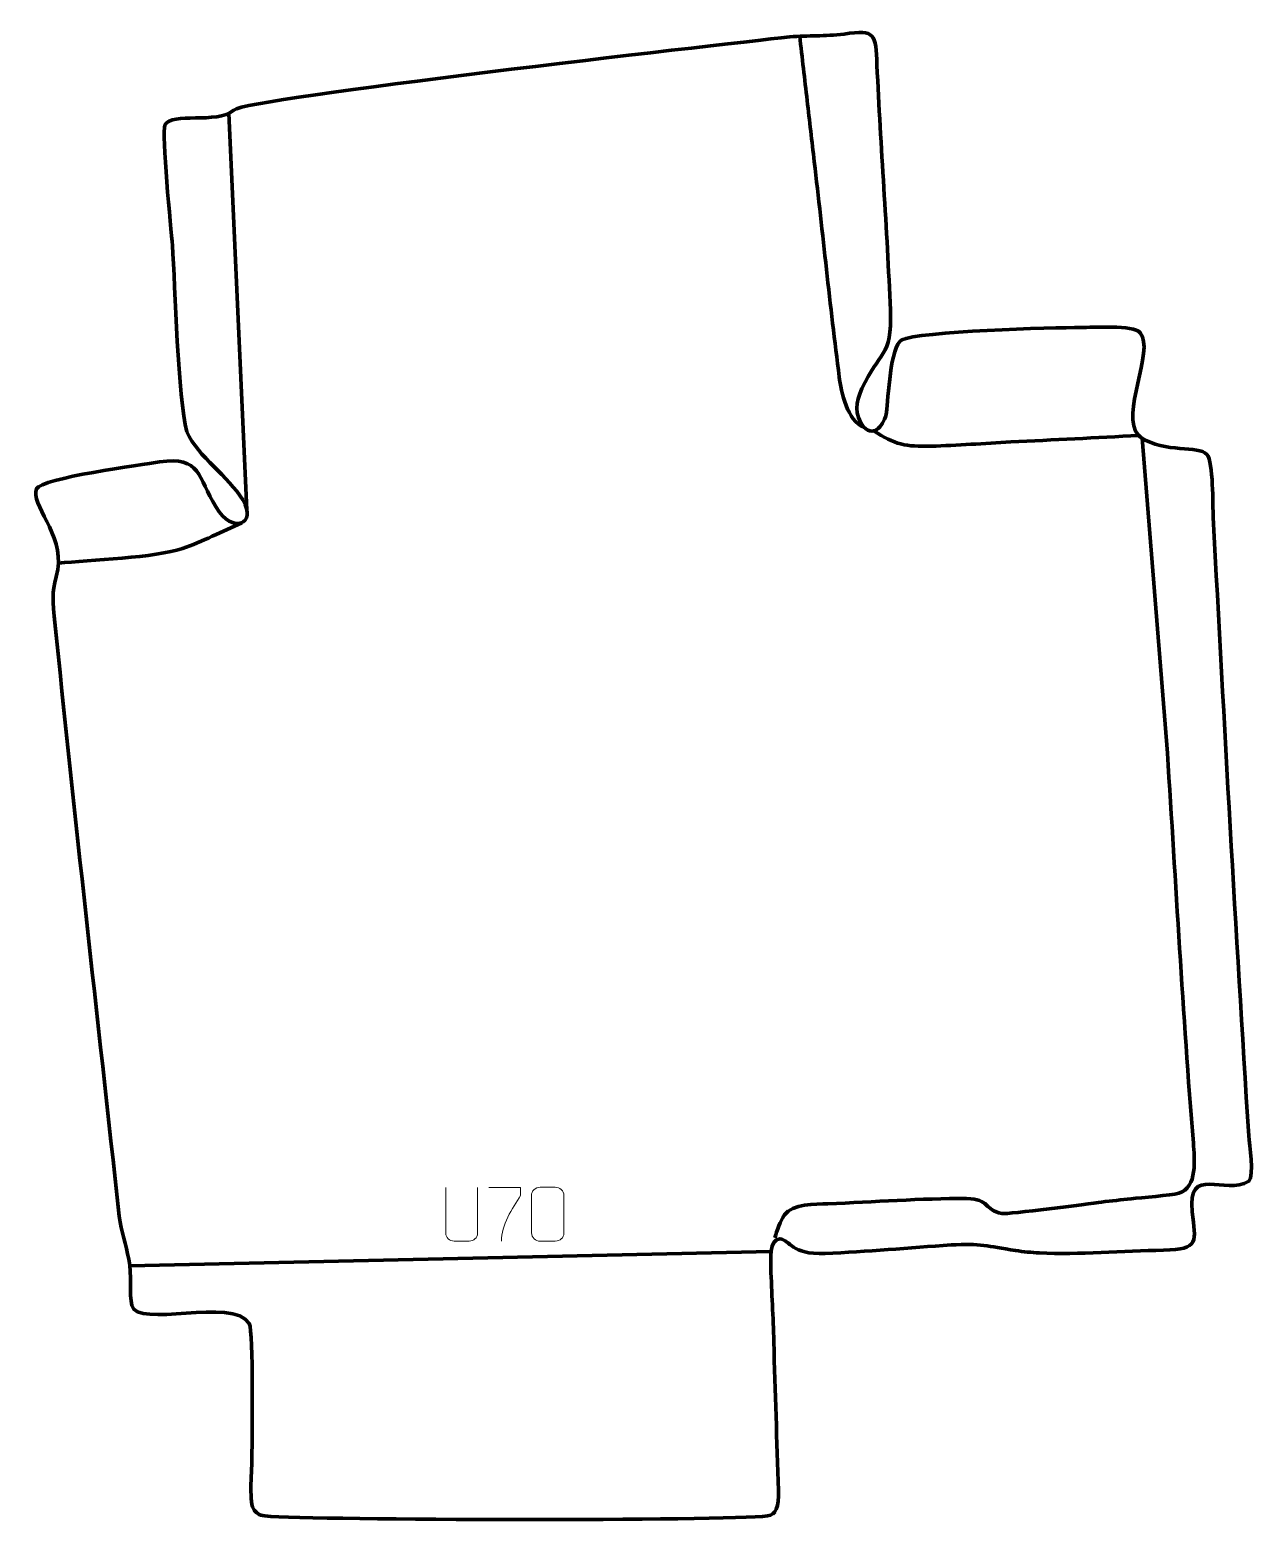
# Model space of a CAD drawing. Header units: millimetres. Extents: x -526 to 43, y 120 to 812.
import ezdxf

# ---------------------------------------------------------------- set-up
doc = ezdxf.new("R2010")
doc.units = ezdxf.units.MM
doc.header["$MEASUREMENT"] = 0
doc.layers.add('layer 2', color=7, linetype='Continuous')
doc.layers.add('layer 3', color=7, linetype='Continuous')

msp = doc.modelspace()

# ---------------------------------------------------------------- linework, layer by layer
at = {"layer": 'layer 2', "color": 142, "lineweight": 158}
for points, knots in [([(-168.0197, 809.4776), (-166.8601, 799.5251), (-165.7006, 789.5726), (-164.541, 779.6202), (-164.541, 779.6202), (-163.4394, 770.1653), (-162.3378, 760.7104), (-161.2362, 751.2556), (-161.2362, 751.2556), (-157.3654, 717.9942), (-153.8977, 684.4325), (-149.6544, 651.2488), (-149.6544, 651.2488), (-148.7803, 644.413), (-145.7514, 630.5759), (-138.3321, 628.0327)], [0, 0, 0, 0, 0.2, 0.2, 0.2, 0.2, 0.4, 0.4, 0.4, 0.4, 0.6, 0.6, 0.6, 0.6, 1, 1, 1, 1]), ([(-133.6021, 626.2362), (-123.8281, 619.8319), (-118.7517, 618.8218), (-106.906, 619.1213), (-106.906, 619.1213), (-94.9567, 619.4235), (-82.0242, 620.4631), (-69.9389, 621.0651), (-69.9389, 621.0651), (-50.1325, 622.0517), (-30.3273, 623.0628), (-10.5224, 624.0796)], [0, 0, 0, 0, 0.25, 0.25, 0.25, 0.25, 0.5, 0.5, 0.5, 0.5, 1, 1, 1, 1]), ([(-8.8981, 622.771), (-8.8981, 622.771), (2.828, 476.585), (2.828, 476.585), (2.828, 476.585), (6.7877, 416.2128), (9.9693, 355.7802), (14.8786, 295.4743), (14.8786, 295.4743), (15.4409, 288.5669), (16.8666, 274.6169), (8.1445, 272.243), (8.1445, 272.243), (4.2842, 271.1924), (-9.2075, 270.1839), (-13.9981, 269.6584), (-13.9981, 269.6584), (-18.5845, 269.1552), (-23.1638, 268.6494), (-27.7453, 268.1), (-27.7453, 268.1), (-33.8275, 267.3611), (-71.1988, 262.2829), (-74.0768, 262.8315), (-74.0768, 262.8315), (-82.4802, 264.4332), (-79.6274, 269.616), (-90.459, 269.7255), (-90.459, 269.7255), (-111.7654, 269.8792), (-133.5377, 268.1249), (-154.9131, 267.3197), (-154.9131, 267.3197), (-160.7704, 267.0991), (-171.3371, 267.4413), (-175.0837, 262.1189), (-175.0837, 262.1189), (-177.095, 259.2616), (-178.5195, 254.8964), (-179.6024, 251.5566)], [0, 0, 0, 0, 0.09090909, 0.09090909, 0.09090909, 0.09090909, 0.18181818, 0.18181818, 0.18181818, 0.18181818, 0.27272727, 0.27272727, 0.27272727, 0.27272727, 0.36363636, 0.36363636, 0.36363636, 0.36363636, 0.45454545, 0.45454545, 0.45454545, 0.45454545, 0.54545455, 0.54545455, 0.54545455, 0.54545455, 0.63636364, 0.63636364, 0.63636364, 0.63636364, 0.72727273, 0.72727273, 0.72727273, 0.72727273, 0.81818182, 0.81818182, 0.81818182, 0.81818182, 1, 1, 1, 1]), ([(-512.4411, 564.8408), (-498.0859, 566.1036), (-467.0598, 567.4054), (-454.8421, 571.5965), (-454.8421, 571.5965), (-445.678, 574.7401), (-436.1343, 579.5775), (-427.2241, 583.5918)], [0, 0, 0, 0, 0.33333333, 0.33333333, 0.33333333, 0.33333333, 1, 1, 1, 1])]:
    msp.add_open_spline(points, degree=3, knots=knots, dxfattribs=at)
for points in [[(-424.8598, 589.3538), (-424.8598, 589.3538), (-433.2161, 773.7426), (-433.2161, 773.7426)], [(-181.2492, 245.2085), (-181.2492, 245.2085), (-479.2696, 238.4988), (-479.2696, 238.4988)]]:
    msp.add_open_spline(points, degree=3, dxfattribs=at)
at = {"layer": 'layer 2', "color": 250, "lineweight": 9}
for points, knots in [([(-317.7557, 274.9542), (-317.7561, 269.4147), (-317.6603, 259.2129), (-317.6599, 253.6725), (-317.6599, 253.6725), (-317.7997, 251.433), (-319.4769, 250.0068), (-321.6246, 249.9963), (-321.6246, 249.9963), (-323.9565, 249.9967), (-326.2884, 249.9967), (-328.6199, 249.9963), (-328.6199, 249.9963), (-330.5449, 249.8948), (-332.517, 251.7113), (-332.5058, 253.6558), (-332.5058, 253.6558), (-332.5055, 259.2177), (-332.4101, 269.3931), (-332.4105, 274.9542)], [0, 0, 0, 0, 0.16666667, 0.16666667, 0.16666667, 0.16666667, 0.33333333, 0.33333333, 0.33333333, 0.33333333, 0.5, 0.5, 0.5, 0.5, 0.66666667, 0.66666667, 0.66666667, 0.66666667, 1, 1, 1, 1]), ([(-312.491, 274.9525), (-312.491, 274.9525), (-297.6749, 274.9525), (-297.6749, 274.9525), (-297.6749, 274.9525), (-297.6752, 273.7029), (-297.6752, 272.4533), (-297.6749, 271.2035), (-297.6749, 271.2035), (-301.6693, 265.2064), (-306.5845, 257.3728), (-306.5845, 249.994)], [0, 0, 0, 0, 0.25, 0.25, 0.25, 0.25, 0.5, 0.5, 0.5, 0.5, 1, 1, 1, 1]), ([(-288.6637, 274.9725), (-286.2976, 274.9725), (-283.9311, 274.9725), (-281.5646, 274.9725), (-281.5646, 274.9725), (-279.5841, 275.0081), (-277.5581, 273.5138), (-277.531, 271.0717), (-277.531, 271.0717), (-277.5314, 265.3143), (-277.5314, 259.5565), (-277.531, 253.7983), (-277.531, 253.7983), (-277.6731, 251.4707), (-279.3795, 249.9884), (-281.5646, 249.9776), (-281.5646, 249.9776), (-283.937, 249.978), (-286.3094, 249.978), (-288.6814, 249.9776), (-288.6814, 249.9776), (-290.6399, 249.872), (-292.6463, 251.7599), (-292.6349, 253.7809), (-292.6349, 253.7809), (-292.6345, 259.5615), (-292.6345, 265.3418), (-292.6349, 271.1216), (-292.6349, 271.1216), (-292.6306, 273.2636), (-290.8535, 274.9861), (-288.6637, 274.9725)], [0, 0, 0, 0, 0.11111111, 0.11111111, 0.11111111, 0.11111111, 0.22222222, 0.22222222, 0.22222222, 0.22222222, 0.33333333, 0.33333333, 0.33333333, 0.33333333, 0.44444444, 0.44444444, 0.44444444, 0.44444444, 0.55555556, 0.55555556, 0.55555556, 0.55555556, 0.66666667, 0.66666667, 0.66666667, 0.66666667, 0.77777778, 0.77777778, 0.77777778, 0.77777778, 1, 1, 1, 1])]:
    msp.add_open_spline(points, degree=3, knots=knots, dxfattribs=at)
at = {"layer": 'layer 3', "color": 242, "lineweight": 158}
msp.add_open_spline([(-452.6922, 625.7949), (-457.0664, 641.5442), (-458.0681, 693.2453), (-459.4818, 712.3046), (-459.4818, 712.3046), (-460.068, 719.8949), (-464.6333, 764.9096), (-462.9781, 768.1332), (-462.9781, 768.1332), (-459.5977, 774.7166), (-439.0603, 768.2819), (-430.9324, 775.2185), (-430.9324, 775.2185), (-424.3273, 780.8557), (-209.2821, 805.0737), (-172.6158, 809.2087), (-172.6158, 809.2087), (-163.8171, 809.9064), (-156.4914, 809.3237), (-147.4117, 810.519), (-147.4117, 810.519), (-132.6606, 812.4608), (-132.7844, 810.8304), (-132.1199, 795.9904), (-132.1199, 795.9904), (-130.4186, 758.003), (-127.4111, 720.1442), (-125.868, 682.2103), (-125.868, 682.2103), (-124.9606, 659.9041), (-131.2222, 663.455), (-139.0835, 645.8527), (-139.0835, 645.8527), (-141.9748, 639.3787), (-142.7753, 633.9393), (-138.3321, 628.0327), (-138.3321, 628.0327), (-133.0055, 622.8673), (-128.6928, 629.3346), (-127.6934, 634.8598), (-127.6934, 634.8598), (-126.8939, 641.2367), (-125.9782, 665.5798), (-120.5933, 668.4569), (-120.5933, 668.4569), (-113.1336, 672.4427), (-49.8867, 674.3064), (-37.4058, 674.2055), (-37.4058, 674.2055), (-32.0402, 674.2054), (-13.0152, 675.6219), (-9.8502, 671.8127), (-9.8502, 671.8127), (-2.7446, 663.2609), (-19.5539, 633.7239), (-10.5224, 624.0796), (-10.5224, 624.0796), (-10.5224, 624.0796), (-9.6488, 623.2451), (-9.6488, 623.2451), (-9.6488, 623.2451), (1.8304, 615.6958), (17.2157, 619.7232), (21.1393, 615.2656), (21.1393, 615.2656), (24.2807, 611.6967), (23.8189, 591.6219), (24.116, 586.0167), (24.116, 586.0167), (29.2072, 490.3423), (34.5237, 394.5026), (40.6062, 298.8899), (40.6062, 298.8899), (40.9393, 294.9007), (43.1458, 280.4238), (40.6595, 277.7828), (40.6595, 277.7828), (29.4851, 270.9057), (12.0106, 285.6945), (14.3723, 263.5633), (14.3723, 263.5633), (15.8408, 249.8028), (18.134, 246.083), (0.9755, 245.758), (0.9755, 245.758), (-17.7149, 245.4039), (-38.4326, 243.5955), (-56.5921, 244.5318), (-56.5921, 244.5318), (-60.3415, 244.7251), (-64.0831, 245.0383), (-67.7946, 245.6107), (-67.7946, 245.6107), (-80.8734, 247.6278), (-84.0236, 249.0149), (-97.7103, 248.1806), (-97.7103, 248.1806), (-116.957, 246.9376), (-137.0241, 244.9889), (-156.1811, 244.2646), (-156.1811, 244.2646), (-172.4741, 243.6486), (-171.9352, 250.2161), (-177.216, 251.0599), (-177.216, 251.0599), (-182.1764, 250.9464), (-181.51, 240.7805), (-181.4286, 237.4562), (-181.4286, 237.4562), (-181.0875, 225.9915), (-180.3023, 214.7601), (-180.0413, 203.1619), (-180.0413, 203.1619), (-179.5123, 180.1654), (-178.5305, 157.2015), (-177.9277, 134.2388), (-177.9277, 134.2388), (-177.7237, 126.4659), (-179.0335, 122.8705), (-182.9195, 122.4055), (-182.9195, 122.4055), (-203.5549, 119.9363), (-391.6487, 120.3204), (-416.5622, 122.3697), (-416.5622, 122.3697), (-419.0872, 122.5774), (-420.9703, 124.0125), (-421.859, 125.7391), (-421.859, 125.7391), (-423.9655, 129.8313), (-422.5203, 144.213), (-422.5127, 149.9078), (-422.5127, 149.9078), (-422.4961, 159.0049), (-421.6961, 207.259), (-423.7704, 211.7752), (-423.7704, 211.7752), (-431.405, 224.1028), (-476.0701, 209.3296), (-478.3664, 220.1053), (-478.3664, 220.1053), (-479.5332, 225.5806), (-478.2755, 234.2356), (-479.7261, 241.5735), (-479.7261, 241.5735), (-481.1217, 248.6329), (-483.2007, 254.079), (-484.1598, 261.5734), (-484.1598, 261.5734), (-494.3999, 354.3224), (-504.895, 447.3018), (-514.3794, 540.1141), (-514.3794, 540.1141), (-515.3762, 550.4883), (-515.0377, 551.9513), (-512.7608, 561.8891), (-512.7608, 561.8891), (-509.9172, 578.2935), (-525.7237, 592.3484), (-522.6219, 599.3333), (-522.6219, 599.3333), (-520.4019, 604.3324), (-473.4264, 610.4478), (-465.4194, 611.8742), (-465.4194, 611.8742), (-446.1567, 614.5036), (-447.7976, 604.9543), (-439.2053, 590.7881), (-439.2053, 590.7881), (-431.5232, 578.1225), (-420.0197, 582.7848), (-426.7709, 594.1431), (-426.7709, 594.1431), (-433.3512, 605.2139), (-447.5866, 613.9451), (-452.6922, 625.7949)], degree=3, knots=[0, 0, 0, 0, 0.02222222, 0.02222222, 0.02222222, 0.02222222, 0.04444444, 0.04444444, 0.04444444, 0.04444444, 0.06666667, 0.06666667, 0.06666667, 0.06666667, 0.08888889, 0.08888889, 0.08888889, 0.08888889, 0.11111111, 0.11111111, 0.11111111, 0.11111111, 0.13333333, 0.13333333, 0.13333333, 0.13333333, 0.15555556, 0.15555556, 0.15555556, 0.15555556, 0.17777778, 0.17777778, 0.17777778, 0.17777778, 0.2, 0.2, 0.2, 0.2, 0.22222222, 0.22222222, 0.22222222, 0.22222222, 0.24444444, 0.24444444, 0.24444444, 0.24444444, 0.26666667, 0.26666667, 0.26666667, 0.26666667, 0.28888889, 0.28888889, 0.28888889, 0.28888889, 0.31111111, 0.31111111, 0.31111111, 0.31111111, 0.33333333, 0.33333333, 0.33333333, 0.33333333, 0.35555556, 0.35555556, 0.35555556, 0.35555556, 0.37777778, 0.37777778, 0.37777778, 0.37777778, 0.4, 0.4, 0.4, 0.4, 0.42222222, 0.42222222, 0.42222222, 0.42222222, 0.44444444, 0.44444444, 0.44444444, 0.44444444, 0.46666667, 0.46666667, 0.46666667, 0.46666667, 0.48888889, 0.48888889, 0.48888889, 0.48888889, 0.51111111, 0.51111111, 0.51111111, 0.51111111, 0.53333333, 0.53333333, 0.53333333, 0.53333333, 0.55555556, 0.55555556, 0.55555556, 0.55555556, 0.57777778, 0.57777778, 0.57777778, 0.57777778, 0.6, 0.6, 0.6, 0.6, 0.62222222, 0.62222222, 0.62222222, 0.62222222, 0.64444444, 0.64444444, 0.64444444, 0.64444444, 0.66666667, 0.66666667, 0.66666667, 0.66666667, 0.68888889, 0.68888889, 0.68888889, 0.68888889, 0.71111111, 0.71111111, 0.71111111, 0.71111111, 0.73333333, 0.73333333, 0.73333333, 0.73333333, 0.75555556, 0.75555556, 0.75555556, 0.75555556, 0.77777778, 0.77777778, 0.77777778, 0.77777778, 0.8, 0.8, 0.8, 0.8, 0.82222222, 0.82222222, 0.82222222, 0.82222222, 0.84444444, 0.84444444, 0.84444444, 0.84444444, 0.86666667, 0.86666667, 0.86666667, 0.86666667, 0.88888889, 0.88888889, 0.88888889, 0.88888889, 0.91111111, 0.91111111, 0.91111111, 0.91111111, 0.93333333, 0.93333333, 0.93333333, 0.93333333, 0.95555556, 0.95555556, 0.95555556, 0.95555556, 1, 1, 1, 1], dxfattribs=at)

doc.saveas('drawing.dxf')
